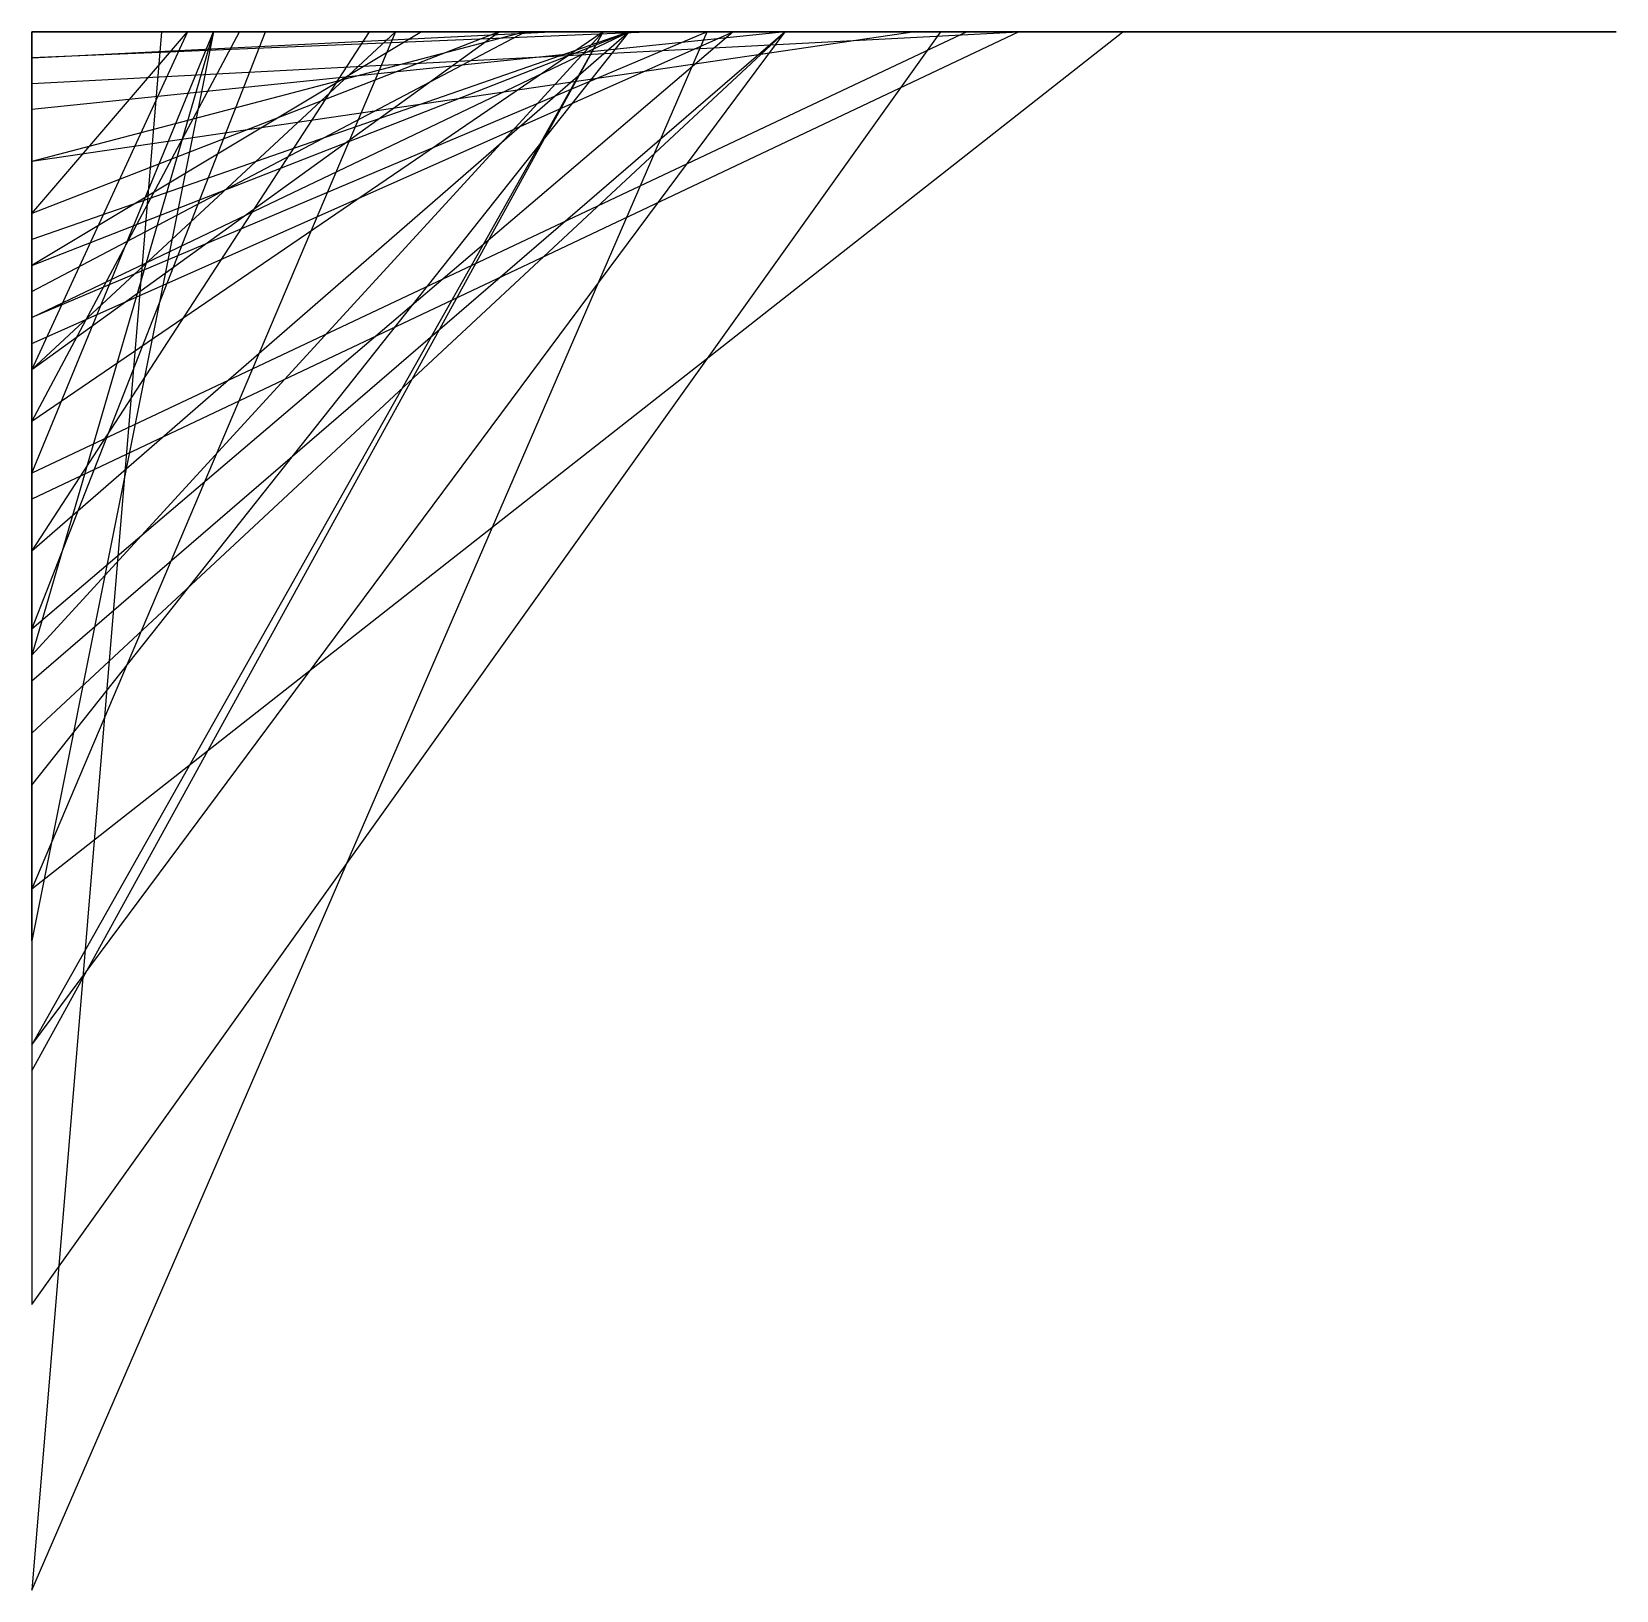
# Model space of a CAD drawing. Extents: x 0 to 0.061, y 0.94 to 1.
import ezdxf

# ---------------------------------------------------------------- set-up
doc = ezdxf.new("R2010")
doc.units = 0
doc.layers.add('Polyline', color=1, linetype='CONTINUOUS')

msp = doc.modelspace()

# ---------------------------------------------------------------- linework, layer by layer
at = {"layer": 'Polyline', "color": 1}
for p, q in [((0, 0.983, 0.522), (0.007, 1, 0.562)), ((0.007, 1, 0.562), (0, 0.976, 0.526)), ((0, 0.988, 0.51), (0.027, 1, 0.565)), ((0.027, 1, 0.565), (0, 0.977, 0.585)), ((0, 0.977, 0.585), (0.009, 1, 0.592)), ((0.036, 1, 0.595), (0, 0.983, 0.474)), ((0, 0.971, 0.477), (0.023, 1, 0.606)), ((0.023, 1, 0.606), (0, 0.992, 0.609)), ((0, 0.989, 0.466), (0.023, 1, 0.613)), ((0.027, 1, 0.46), (0, 1, 0.449)), ((0, 1, 0.449), (0.017, 1, 0.63)), ((0.006, 1, 0.435), (0, 0.987, 0.435)), ((0, 0.987, 0.435), (0.018, 1, 0.431)), ((0.024, 1, 0.416), (0, 0.999, 0.412)), ((0, 0.999, 0.412), (0.02, 1, 0.405)), ((0.034, 1, 0.676), (0, 0.995, 0.399)), ((0, 0.96, 0.397), (0.022, 1, 0.692)), ((0.022, 1, 0.692), (0, 0.961, 0.391)), ((0, 0.961, 0.391), (0.029, 1, 0.389)), ((0.029, 1, 0.389), (0, 0.997, 0.38)), ((0, 0.973, 0.699), (0.029, 1, 0.702)), ((0.007, 1, 0.729), (0, 0.965, 0.743)), ((0, 0.998, 0.742), (0.038, 1, 0.749)), ((0.038, 1, 0.749), (0, 0.982, 0.368)), ((0, 0.99, 0.771), (0.019, 1, 0.771)), ((0.019, 1, 0.771), (0, 0.995, 0.332)), ((0, 0.987, 0.33), (0.014, 1, 0.327)), ((0.014, 1, 0.327), (0, 0.967, 0.321)), ((0, 0.967, 0.321), (0.042, 1, 0.779)), ((0.029, 1, 0.791), (0, 0.975, 0.311)), ((0, 0.975, 0.311), (0, 1, 0.307)), ((0, 1, 0.307), (0, 0.965, 0.312)), ((0, 0.976, 0.802), (0.022, 1, 0.302)), ((0.022, 1, 0.302), (0, 0.985, 0.825)), ((0, 0.985, 0.825), (0.008, 1, 0.839)), ((0.018, 1, 0.859), (0, 0.993, 0.865)), ((0, 0.993, 0.865), (0.006, 1, 0.867)), ((0.015, 1, 0.9), (0, 0.991, 0.903)), ((0, 0.991, 0.903), (0.023, 1, 0.904)), ((0.023, 1, 0.904), (0, 0.98, 0.911)), ((0, 0.98, 0.911), (0.013, 1, 0.944)), ((0.005, 1, 0.964), (0, 0.94, 0.318)), ((0, 0.94, 0.318), (0.026, 1, 0.508)), ((0.026, 1, 0.508), (0, 0.989, 0.877)), ((0, 0.951, 0.371), (0.035, 1, 0.885)), ((0.029, 1, 0.702), (0.002, 1, 0.71)), ((0.002, 1, 0.71), (0.061, 1, 0.701)), ((0.036, 1, 0.948), (0.005, 1, 0.964)), ((0.027, 1, 0.633), (0.006, 1, 0.435)), ((0.006, 1, 0.867), (0.019, 1, 0.884)), ((0.017, 1, 0.63), (0.007, 1, 0.449)), ((0.007, 1, 0.449), (0.05, 1, 0.62)), ((0.045, 1, 0.713), (0.007, 1, 0.729)), ((0.008, 1, 0.839), (0.028, 1, 0.843)), ((0.009, 1, 0.592), (0.036, 1, 0.595)), ((0.02, 1, 0.405), (0.009, 1, 0.402)), ((0.009, 1, 0.402), (0.034, 1, 0.676)), ((0.026, 1, 0.714), (0.009, 1, 0.37)), ((0.009, 1, 0.37), (0.045, 1, 0.713)), ((0.013, 1, 0.944), (0.011, 1, 0.952)), ((0.011, 1, 0.952), (0.036, 1, 0.948)), ((0.023, 1, 0.613), (0.014, 1, 0.465)), ((0.014, 1, 0.465), (0.027, 1, 0.618)), ((0.017, 1, 0.886), (0.015, 1, 0.9)), ((0.019, 1, 0.884), (0.017, 1, 0.886)), ((0.018, 1, 0.431), (0.019, 1, 0.651)), ((0.024, 1, 0.854), (0.018, 1, 0.859)), ((0.019, 1, 0.651), (0.027, 1, 0.656)), ((0.042, 1, 0.779), (0.019, 1, 0.792)), ((0.019, 1, 0.792), (0.029, 1, 0.791)), ((0.026, 1, 0.417), (0.024, 1, 0.416)), ((0.028, 1, 0.843), (0.024, 1, 0.854)), ((0.027, 1, 0.656), (0.025, 1, 0.419)), ((0.025, 1, 0.419), (0.026, 1, 0.417)), ((0.06, 1, 0.705), (0.026, 1, 0.714)), ((0.027, 1, 0.618), (0.027, 1, 0.46)), ((0.05, 1, 0.62), (0.027, 1, 0.633)), ((0.061, 1, 0.701), (0.06, 1, 0.705)), ((0, 0.965, 0.743), (0, 0.998, 0.742)), ((0, 0.997, 0.54), (0, 0.997, 0.53)), ((0, 0.997, 0.53), (0, 0.98, 0.534)), ((0, 0.997, 0.38), (0, 0.973, 0.699)), ((0, 0.995, 0.399), (0, 0.982, 0.399)), ((0, 0.995, 0.332), (0, 0.987, 0.33)), ((0, 0.992, 0.609), (0, 0.993, 0.614)), ((0, 0.993, 0.614), (0, 0.989, 0.466)), ((0, 0.968, 0.755), (0, 0.99, 0.771)), ((0, 0.989, 0.877), (0, 0.951, 0.371)), ((0, 0.981, 0.517), (0, 0.988, 0.51)), ((0, 0.98, 0.534), (0, 0.983, 0.522)), ((0, 0.983, 0.474), (0, 0.971, 0.477)), ((0, 0.982, 0.399), (0, 0.96, 0.397)), ((0, 0.982, 0.368), (0, 0.973, 0.366)), ((0, 0.976, 0.526), (0, 0.981, 0.517)), ((0, 0.969, 0.8), (0, 0.976, 0.802)), ((0, 0.973, 0.366), (0, 0.968, 0.755)), ((0, 0.965, 0.312), (0, 0.969, 0.8))]:
    msp.add_line(p, q, dxfattribs=at)

doc.saveas('drawing.dxf')
